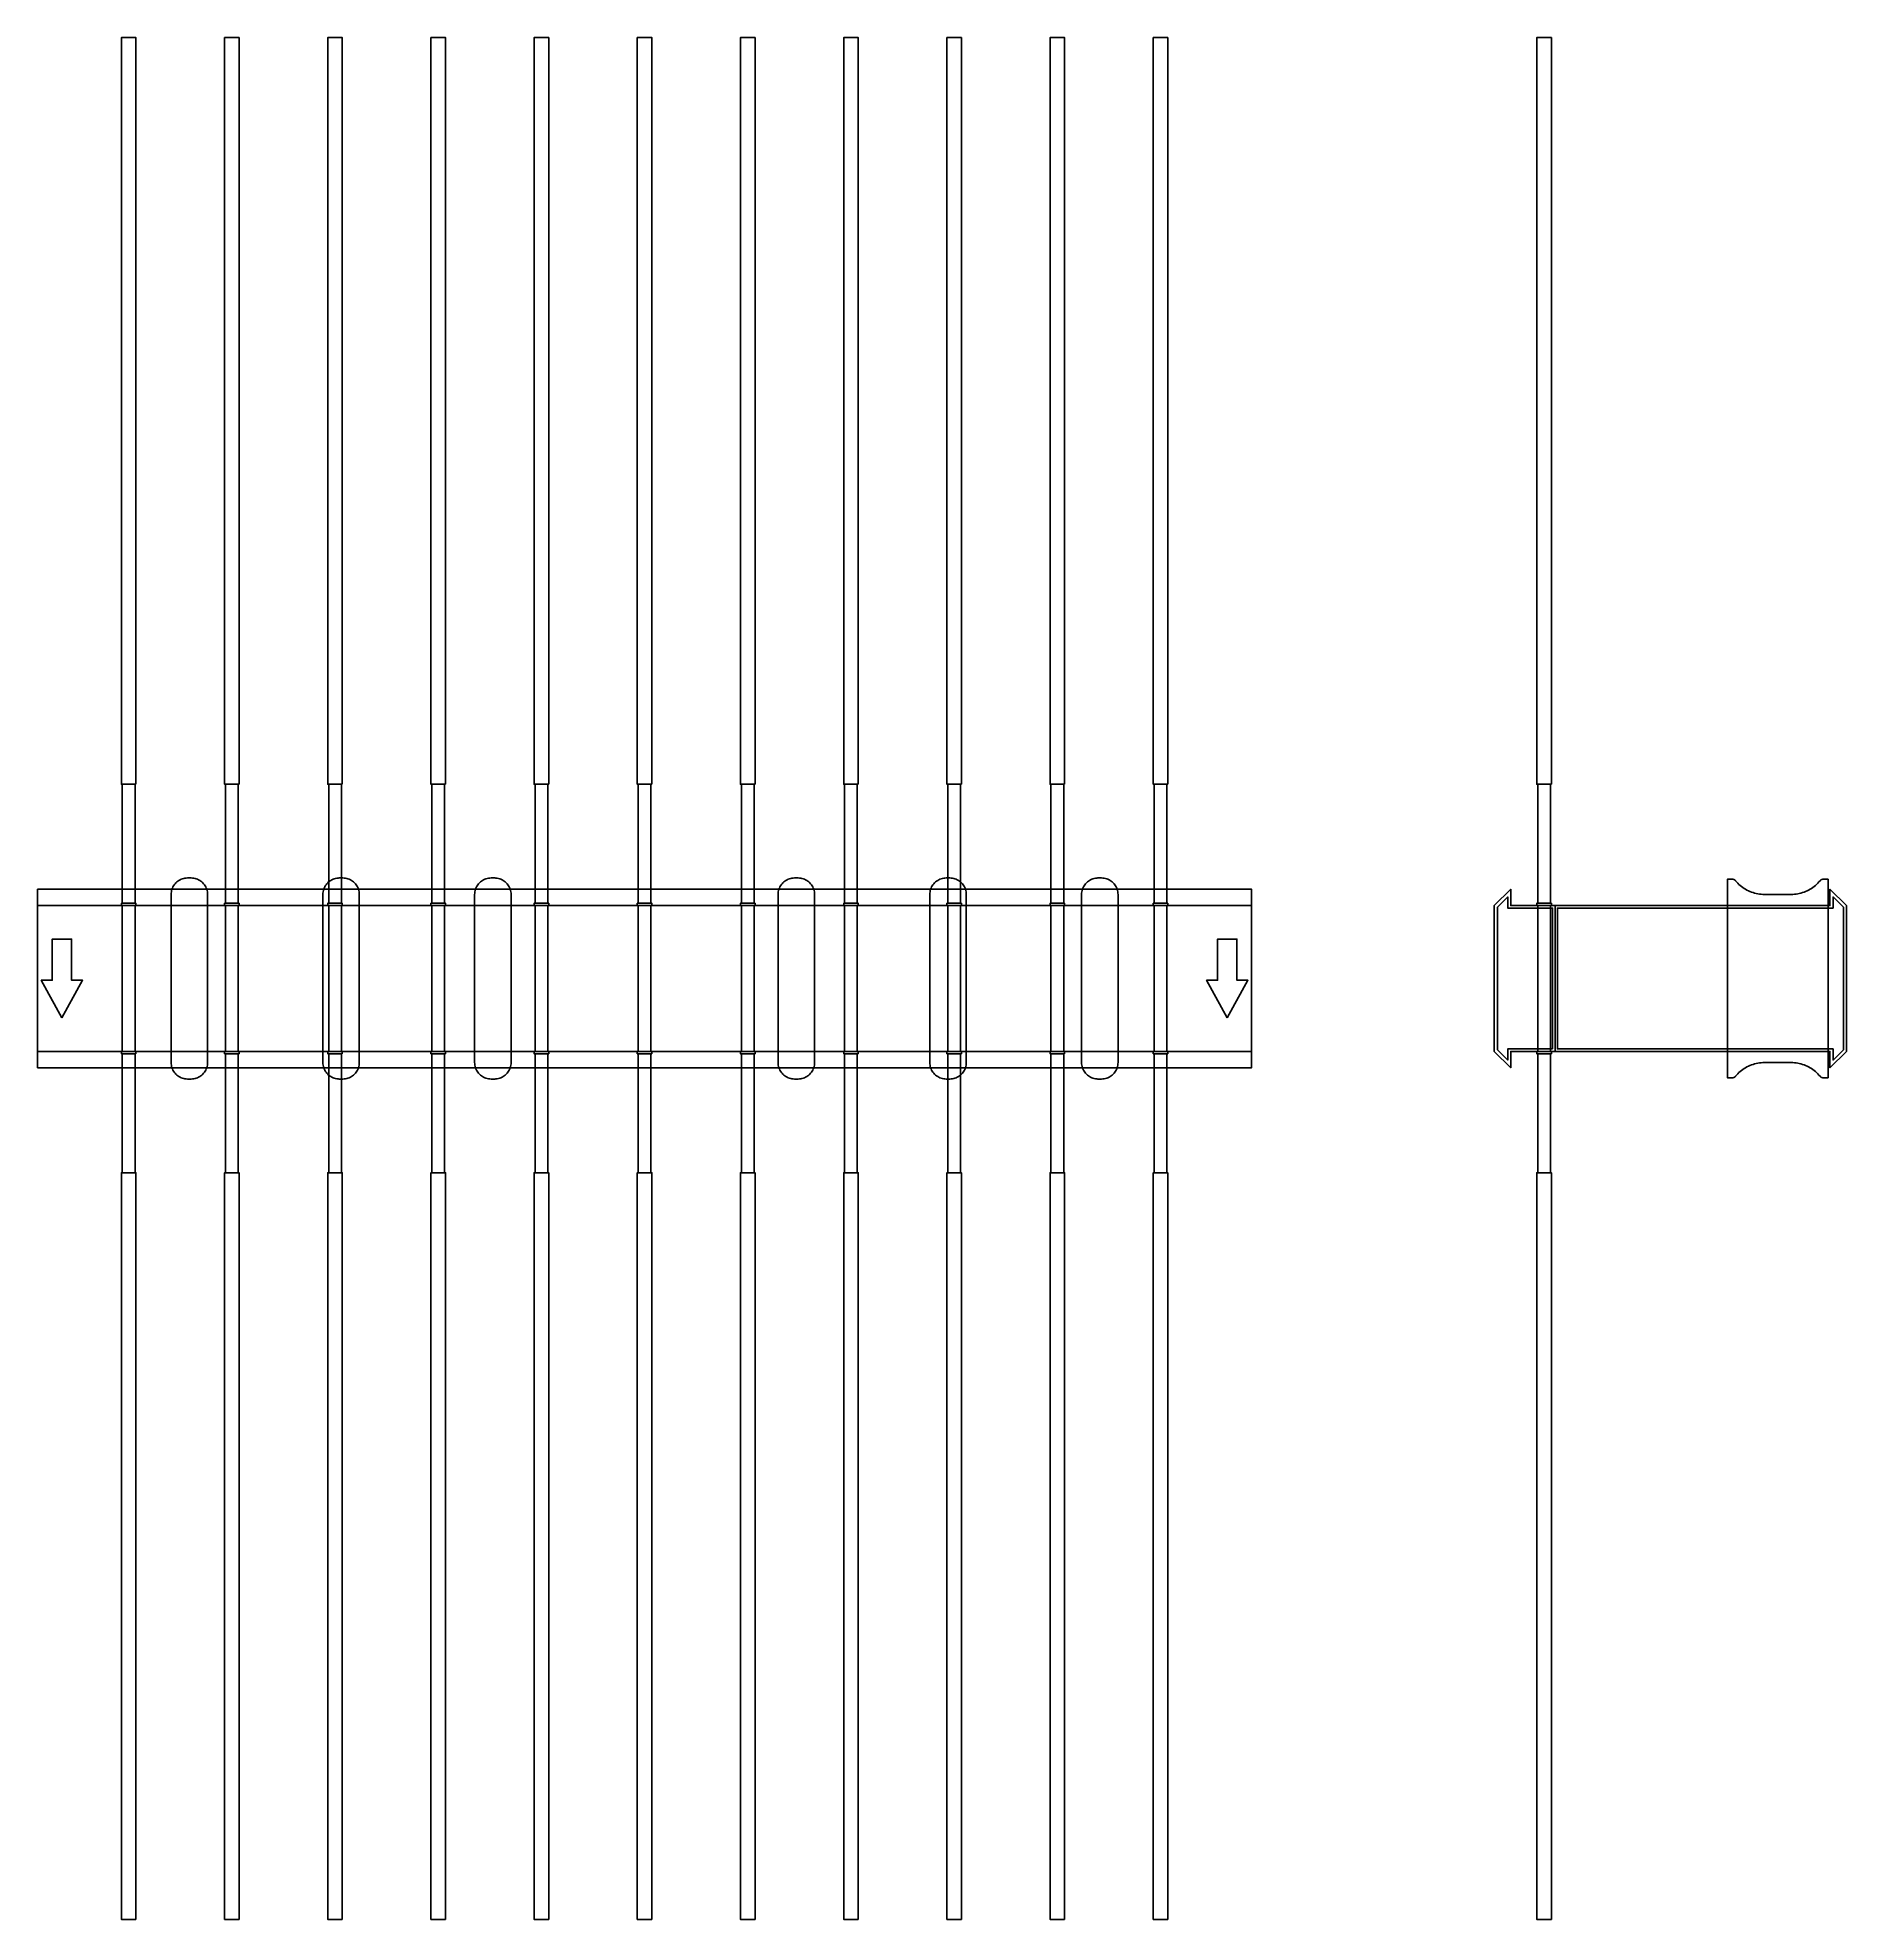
# Model space of a CAD drawing. Extents: x 0 to 1490, y -775 to 775.
import ezdxf

# ---------------------------------------------------------------- set-up
doc = ezdxf.new("R2010")
doc.units = 0
doc.layers.add('Halfen', color=7, linetype='CONTINUOUS')

msp = doc.modelspace()

# ---------------------------------------------------------------- linework, layer by layer
at = {"layer": 'Halfen', "color": 7}
for points in [[(81, 160), (81, 775), (69, 775), (69, 160)], [(166, 160), (166, 775), (154, 775), (154, 160)], [(251, 160), (251, 775), (239, 775), (239, 160)], [(336, 160), (336, 775), (324, 775), (324, 160)], [(421, 160), (421, 775), (409, 775), (409, 160)], [(506, 160), (506, 775), (494, 775), (494, 160)], [(591, 160), (591, 775), (579, 775), (579, 160)], [(676, 160), (676, 775), (664, 775), (664, 160)], [(761, 160), (761, 775), (749, 775), (749, 160)], [(846, 160), (846, 775), (834, 775), (834, 160)], [(931, 160), (931, 775), (919, 775), (919, 160)], [(1247, 160), (1247, 775), (1235, 775), (1235, 160)], [(80.25, 62), (80.25, 160), (69.75, 160), (69.75, 62)], [(165.25, 62), (165.25, 160), (154.75, 160), (154.75, 62)], [(250.25, 62), (250.25, 160), (239.75, 160), (239.75, 62)], [(335.25, 62), (335.25, 160), (324.75, 160), (324.75, 62)], [(420.25, 62), (420.25, 160), (409.75, 160), (409.75, 62)], [(505.25, 62), (505.25, 160), (494.75, 160), (494.75, 62)], [(590.25, 62), (590.25, 160), (579.75, 160), (579.75, 62)], [(675.25, 62), (675.25, 160), (664.75, 160), (664.75, 62)], [(760.25, 62), (760.25, 160), (749.75, 160), (749.75, 62)], [(845.25, 62), (845.25, 160), (834.75, 160), (834.75, 62)], [(930.25, 62), (930.25, 160), (919.75, 160), (919.75, 62)], [(1246.25, 62), (1246.25, 160), (1235.75, 160), (1235.75, 62)], [(140, -69.3), (140, -56.8), (140, 69.3), (139.958, 70.359), (139.834, 71.412), (139.627, 72.452), (139.339, 73.472), (138.972, 74.466), (138.529, 75.429), (138.011, 76.354), (137.422, 77.235), (136.765, 78.068), (136.046, 78.846), (135.268, 79.565), (134.435, 80.222), (133.554, 80.811), (132.629, 81.329), (131.666, 81.772), (130.672, 82.139), (129.652, 82.427), (128.612, 82.634), (127.559, 82.758), (126.5, 82.8), (123.5, 82.8), (122.441, 82.758), (121.388, 82.634), (120.348, 82.427), (119.328, 82.139), (118.334, 81.772), (117.371, 81.329), (116.446, 80.811), (115.565, 80.222), (114.732, 79.565), (113.954, 78.846), (113.235, 78.068), (112.578, 77.235), (111.989, 76.354), (111.471, 75.429), (111.028, 74.466), (110.661, 73.472), (110.373, 72.452), (110.166, 71.412), (110.042, 70.359), (110, 69.3), (110, -56.8), (110, -69.3), (110.042, -70.359), (110.166, -71.412), (110.373, -72.452), (110.661, -73.472), (111.028, -74.466), (111.471, -75.429), (111.989, -76.354), (112.578, -77.235), (113.235, -78.068), (113.954, -78.846), (114.732, -79.565), (115.565, -80.222), (116.446, -80.811), (117.371, -81.329), (118.334, -81.772), (119.328, -82.139), (120.348, -82.427), (121.388, -82.634), (122.441, -82.758), (123.5, -82.8), (126.5, -82.8), (127.559, -82.758), (128.612, -82.634), (129.652, -82.427), (130.672, -82.139), (131.666, -81.772), (132.629, -81.329), (133.554, -80.811), (134.435, -80.222), (135.268, -79.565), (136.046, -78.846), (136.765, -78.068), (137.422, -77.235), (138.011, -76.354), (138.529, -75.429), (138.972, -74.466), (139.339, -73.472), (139.627, -72.452), (139.834, -71.412), (139.958, -70.359), (140, -69.3)], [(265, -69.3), (265, -56.8), (265, 69.3), (264.958, 70.359), (264.834, 71.412), (264.627, 72.452), (264.339, 73.472), (263.972, 74.466), (263.529, 75.429), (263.011, 76.354), (262.422, 77.235), (261.765, 78.068), (261.046, 78.846), (260.268, 79.565), (259.435, 80.222), (258.554, 80.811), (257.629, 81.329), (256.666, 81.772), (255.672, 82.139), (254.652, 82.427), (253.612, 82.634), (252.559, 82.758), (251.5, 82.8), (248.5, 82.8), (247.441, 82.758), (246.388, 82.634), (245.348, 82.427), (244.328, 82.139), (243.334, 81.772), (242.371, 81.329), (241.446, 80.811), (240.565, 80.222), (239.732, 79.565), (238.954, 78.846), (238.235, 78.068), (237.578, 77.235), (236.989, 76.354), (236.471, 75.429), (236.028, 74.466), (235.661, 73.472), (235.373, 72.452), (235.166, 71.412), (235.042, 70.359), (235, 69.3), (235, -56.8), (235, -69.3), (235.042, -70.359), (235.166, -71.412), (235.373, -72.452), (235.661, -73.472), (236.028, -74.466), (236.471, -75.429), (236.989, -76.354), (237.578, -77.235), (238.235, -78.068), (238.954, -78.846), (239.732, -79.565), (240.565, -80.222), (241.446, -80.811), (242.371, -81.329), (243.334, -81.772), (244.328, -82.139), (245.348, -82.427), (246.388, -82.634), (247.441, -82.758), (248.5, -82.8), (251.5, -82.8), (252.559, -82.758), (253.612, -82.634), (254.652, -82.427), (255.672, -82.139), (256.666, -81.772), (257.629, -81.329), (258.554, -80.811), (259.435, -80.222), (260.268, -79.565), (261.046, -78.846), (261.765, -78.068), (262.422, -77.235), (263.011, -76.354), (263.529, -75.429), (263.972, -74.466), (264.339, -73.472), (264.627, -72.452), (264.834, -71.412), (264.958, -70.359), (265, -69.3)], [(390, -69.3), (390, -56.8), (390, 69.3), (389.958, 70.359), (389.834, 71.412), (389.627, 72.452), (389.339, 73.472), (388.972, 74.466), (388.529, 75.429), (388.011, 76.354), (387.422, 77.235), (386.765, 78.068), (386.046, 78.846), (385.268, 79.565), (384.435, 80.222), (383.554, 80.811), (382.629, 81.329), (381.666, 81.772), (380.672, 82.139), (379.652, 82.427), (378.612, 82.634), (377.559, 82.758), (376.5, 82.8), (373.5, 82.8), (372.441, 82.758), (371.388, 82.634), (370.348, 82.427), (369.328, 82.139), (368.334, 81.772), (367.371, 81.329), (366.446, 80.811), (365.565, 80.222), (364.732, 79.565), (363.954, 78.846), (363.235, 78.068), (362.578, 77.235), (361.989, 76.354), (361.471, 75.429), (361.028, 74.466), (360.661, 73.472), (360.373, 72.452), (360.166, 71.412), (360.042, 70.359), (360, 69.3), (360, -56.8), (360, -69.3), (360.042, -70.359), (360.166, -71.412), (360.373, -72.452), (360.661, -73.472), (361.028, -74.466), (361.471, -75.429), (361.989, -76.354), (362.578, -77.235), (363.235, -78.068), (363.954, -78.846), (364.732, -79.565), (365.565, -80.222), (366.446, -80.811), (367.371, -81.329), (368.334, -81.772), (369.328, -82.139), (370.348, -82.427), (371.388, -82.634), (372.441, -82.758), (373.5, -82.8), (376.5, -82.8), (377.559, -82.758), (378.612, -82.634), (379.652, -82.427), (380.672, -82.139), (381.666, -81.772), (382.629, -81.329), (383.554, -80.811), (384.435, -80.222), (385.268, -79.565), (386.046, -78.846), (386.765, -78.068), (387.422, -77.235), (388.011, -76.354), (388.529, -75.429), (388.972, -74.466), (389.339, -73.472), (389.627, -72.452), (389.834, -71.412), (389.958, -70.359), (390, -69.3)], [(640, -69.3), (640, -56.8), (640, 69.3), (639.958, 70.359), (639.834, 71.412), (639.627, 72.452), (639.339, 73.472), (638.972, 74.466), (638.529, 75.429), (638.011, 76.354), (637.422, 77.235), (636.765, 78.068), (636.046, 78.846), (635.268, 79.565), (634.435, 80.222), (633.554, 80.811), (632.629, 81.329), (631.666, 81.772), (630.672, 82.139), (629.652, 82.427), (628.612, 82.634), (627.559, 82.758), (626.5, 82.8), (623.5, 82.8), (622.441, 82.758), (621.388, 82.634), (620.348, 82.427), (619.328, 82.139), (618.334, 81.772), (617.371, 81.329), (616.446, 80.811), (615.565, 80.222), (614.732, 79.565), (613.954, 78.846), (613.235, 78.068), (612.578, 77.235), (611.989, 76.354), (611.471, 75.429), (611.028, 74.466), (610.661, 73.472), (610.373, 72.452), (610.166, 71.412), (610.042, 70.359), (610, 69.3), (610, -56.8), (610, -69.3), (610.042, -70.359), (610.166, -71.412), (610.373, -72.452), (610.661, -73.472), (611.028, -74.466), (611.471, -75.429), (611.989, -76.354), (612.578, -77.235), (613.235, -78.068), (613.954, -78.846), (614.732, -79.565), (615.565, -80.222), (616.446, -80.811), (617.371, -81.329), (618.334, -81.772), (619.328, -82.139), (620.348, -82.427), (621.388, -82.634), (622.441, -82.758), (623.5, -82.8), (626.5, -82.8), (627.559, -82.758), (628.612, -82.634), (629.652, -82.427), (630.672, -82.139), (631.666, -81.772), (632.629, -81.329), (633.554, -80.811), (634.435, -80.222), (635.268, -79.565), (636.046, -78.846), (636.765, -78.068), (637.422, -77.235), (638.011, -76.354), (638.529, -75.429), (638.972, -74.466), (639.339, -73.472), (639.627, -72.452), (639.834, -71.412), (639.958, -70.359), (640, -69.3)], [(765, -69.3), (765, -56.8), (765, 69.3), (764.958, 70.359), (764.834, 71.412), (764.627, 72.452), (764.339, 73.472), (763.972, 74.466), (763.529, 75.429), (763.011, 76.354), (762.422, 77.235), (761.765, 78.068), (761.046, 78.846), (760.268, 79.565), (759.435, 80.222), (758.554, 80.811), (757.629, 81.329), (756.666, 81.772), (755.672, 82.139), (754.652, 82.427), (753.612, 82.634), (752.559, 82.758), (751.5, 82.8), (748.5, 82.8), (747.441, 82.758), (746.388, 82.634), (745.348, 82.427), (744.328, 82.139), (743.334, 81.772), (742.371, 81.329), (741.446, 80.811), (740.565, 80.222), (739.732, 79.565), (738.954, 78.846), (738.235, 78.068), (737.578, 77.235), (736.989, 76.354), (736.471, 75.429), (736.028, 74.466), (735.661, 73.472), (735.373, 72.452), (735.166, 71.412), (735.042, 70.359), (735, 69.3), (735, -56.8), (735, -69.3), (735.042, -70.359), (735.166, -71.412), (735.373, -72.452), (735.661, -73.472), (736.028, -74.466), (736.471, -75.429), (736.989, -76.354), (737.578, -77.235), (738.235, -78.068), (738.954, -78.846), (739.732, -79.565), (740.565, -80.222), (741.446, -80.811), (742.371, -81.329), (743.334, -81.772), (744.328, -82.139), (745.348, -82.427), (746.388, -82.634), (747.441, -82.758), (748.5, -82.8), (751.5, -82.8), (752.559, -82.758), (753.612, -82.634), (754.652, -82.427), (755.672, -82.139), (756.666, -81.772), (757.629, -81.329), (758.554, -80.811), (759.435, -80.222), (760.268, -79.565), (761.046, -78.846), (761.765, -78.068), (762.422, -77.235), (763.011, -76.354), (763.529, -75.429), (763.972, -74.466), (764.339, -73.472), (764.627, -72.452), (764.834, -71.412), (764.958, -70.359), (765, -69.3)], [(890, -69.3), (890, -56.8), (890, 69.3), (889.958, 70.359), (889.834, 71.412), (889.627, 72.452), (889.339, 73.472), (888.972, 74.466), (888.529, 75.429), (888.011, 76.354), (887.422, 77.235), (886.765, 78.068), (886.046, 78.846), (885.268, 79.565), (884.435, 80.222), (883.554, 80.811), (882.629, 81.329), (881.666, 81.772), (880.672, 82.139), (879.652, 82.427), (878.612, 82.634), (877.559, 82.758), (876.5, 82.8), (873.5, 82.8), (872.441, 82.758), (871.388, 82.634), (870.348, 82.427), (869.328, 82.139), (868.334, 81.772), (867.371, 81.329), (866.446, 80.811), (865.565, 80.222), (864.732, 79.565), (863.954, 78.846), (863.235, 78.068), (862.578, 77.235), (861.989, 76.354), (861.471, 75.429), (861.028, 74.466), (860.661, 73.472), (860.373, 72.452), (860.166, 71.412), (860.042, 70.359), (860, 69.3), (860, -56.8), (860, -69.3), (860.042, -70.359), (860.166, -71.412), (860.373, -72.452), (860.661, -73.472), (861.028, -74.466), (861.471, -75.429), (861.989, -76.354), (862.578, -77.235), (863.235, -78.068), (863.954, -78.846), (864.732, -79.565), (865.565, -80.222), (866.446, -80.811), (867.371, -81.329), (868.334, -81.772), (869.328, -82.139), (870.348, -82.427), (871.388, -82.634), (872.441, -82.758), (873.5, -82.8), (876.5, -82.8), (877.559, -82.758), (878.612, -82.634), (879.652, -82.427), (880.672, -82.139), (881.666, -81.772), (882.629, -81.329), (883.554, -80.811), (884.435, -80.222), (885.268, -79.565), (886.046, -78.846), (886.765, -78.068), (887.422, -77.235), (888.011, -76.354), (888.529, -75.429), (888.972, -74.466), (889.339, -73.472), (889.627, -72.452), (889.834, -71.412), (889.958, -70.359), (890, -69.3)], [(1475, -81.8), (1475, 81.8), (1471, 81.8), (1470.846, 81.797), (1470.691, 81.786), (1470.538, 81.769), (1470.385, 81.746), (1470.234, 81.715), (1470.084, 81.678), (1469.936, 81.634), (1469.789, 81.584), (1469.646, 81.527), (1469.505, 81.464), (1469.366, 81.395), (1469.231, 81.32), (1469.1, 81.239), (1468.972, 81.153), (1468.848, 81.06), (1468.728, 80.963), (1468.613, 80.86), (1468.502, 80.752), (1468.397, 80.639), (1468.296, 80.522), (1467.41, 79.491), (1466.479, 78.5), (1465.505, 77.551), (1464.491, 76.646), (1463.437, 75.787), (1462.347, 74.975), (1461.222, 74.211), (1460.064, 73.499), (1458.876, 72.838), (1457.66, 72.23), (1456.418, 71.676), (1455.153, 71.178), (1453.867, 70.736), (1452.563, 70.351), (1451.243, 70.024), (1449.911, 69.756), (1448.567, 69.547), (1447.216, 69.397), (1445.859, 69.307), (1444.5, 69.277), (1422.5, 69.277), (1421.141, 69.307), (1419.784, 69.397), (1418.433, 69.547), (1417.089, 69.756), (1415.757, 70.024), (1414.437, 70.351), (1413.133, 70.736), (1411.847, 71.178), (1410.582, 71.676), (1409.34, 72.23), (1408.124, 72.838), (1406.936, 73.499), (1405.778, 74.211), (1404.653, 74.975), (1403.563, 75.787), (1402.509, 76.646), (1401.495, 77.551), (1400.521, 78.5), (1399.59, 79.491), (1398.704, 80.522), (1398.603, 80.639), (1398.498, 80.752), (1398.387, 80.86), (1398.272, 80.963), (1398.152, 81.06), (1398.028, 81.153), (1397.9, 81.239), (1397.769, 81.32), (1397.634, 81.395), (1397.495, 81.464), (1397.354, 81.527), (1397.211, 81.584), (1397.064, 81.634), (1396.916, 81.678), (1396.766, 81.715), (1396.615, 81.746), (1396.462, 81.769), (1396.309, 81.786), (1396.154, 81.797), (1396, 81.8), (1392, 81.8), (1392, -81.8), (1396, -81.8), (1396.154, -81.797), (1396.309, -81.786), (1396.462, -81.769), (1396.615, -81.746), (1396.766, -81.715), (1396.916, -81.678), (1397.064, -81.634), (1397.211, -81.584), (1397.354, -81.527), (1397.495, -81.464), (1397.634, -81.395), (1397.769, -81.32), (1397.9, -81.239), (1398.028, -81.153), (1398.152, -81.06), (1398.272, -80.963), (1398.387, -80.86), (1398.498, -80.752), (1398.603, -80.639), (1398.704, -80.522), (1399.59, -79.491), (1400.521, -78.5), (1401.495, -77.551), (1402.509, -76.646), (1403.563, -75.787), (1404.653, -74.975), (1405.778, -74.211), (1406.936, -73.499), (1408.124, -72.838), (1409.34, -72.23), (1410.582, -71.676), (1411.847, -71.178), (1413.133, -70.736), (1414.437, -70.351), (1415.757, -70.024), (1417.089, -69.756), (1418.433, -69.547), (1419.784, -69.397), (1421.141, -69.307), (1422.5, -69.277), (1444.5, -69.277), (1445.859, -69.307), (1447.216, -69.397), (1448.567, -69.547), (1449.911, -69.756), (1451.243, -70.024), (1452.563, -70.351), (1453.867, -70.736), (1455.153, -71.178), (1456.418, -71.676), (1457.66, -72.23), (1458.876, -72.838), (1460.064, -73.499), (1461.222, -74.211), (1462.347, -74.975), (1463.437, -75.787), (1464.491, -76.646), (1465.505, -77.551), (1466.479, -78.5), (1467.41, -79.491), (1468.296, -80.522), (1468.397, -80.639), (1468.502, -80.752), (1468.613, -80.86), (1468.728, -80.963), (1468.848, -81.06), (1468.972, -81.153), (1469.1, -81.239), (1469.231, -81.32), (1469.366, -81.395), (1469.505, -81.464), (1469.646, -81.527), (1469.789, -81.584), (1469.936, -81.634), (1470.084, -81.678), (1470.234, -81.715), (1470.385, -81.746), (1470.538, -81.769), (1470.691, -81.786), (1470.846, -81.797), (1471, -81.8)], [(0, -73.5), (1000, -73.5), (1000, 73.5), (0, 73.5)], [(81, 60), (81, 62), (69, 62), (69, 60)], [(166, 60), (166, 62), (154, 62), (154, 60)], [(251, 60), (251, 62), (239, 62), (239, 60)], [(336, 60), (336, 62), (324, 62), (324, 60)], [(421, 60), (421, 62), (409, 62), (409, 60)], [(506, 60), (506, 62), (494, 62), (494, 60)], [(591, 60), (591, 62), (579, 62), (579, 60)], [(676, 60), (676, 62), (664, 62), (664, 60)], [(761, 60), (761, 62), (749, 62), (749, 60)], [(846, 60), (846, 62), (834, 62), (834, 60)], [(931, 60), (931, 62), (919, 62), (919, 60)], [(1250, -60), (1250, 60), (1213.5, 60), (1213.5, 73.5), (1200, 60), (1200, -60), (1213.5, -73.5), (1213.5, -60)], [(1248, -58), (1248, 58), (1211, 58), (1211, 67.25), (1202.5, 58.75), (1202.5, -58.75), (1211, -67.25), (1211, -58)], [(1247, 60), (1247, 62), (1235, 62), (1235, 60)], [(1490, -60), (1490, 60), (1476.5, 73.5), (1476.5, 60), (1250, 60), (1250, -60), (1476.5, -60), (1476.5, -73.5)], [(1487.5, -58.75), (1487.5, 58.75), (1479, 67.25), (1479, 58), (1252, 58), (1252, -58), (1479, -58), (1479, -67.25)], [(0, -60), (1000, -60), (1000, 60), (0, 60)], [(80.25, -60), (80.25, 60), (69.75, 60), (69.75, -60)], [(165.25, -60), (165.25, 60), (154.75, 60), (154.75, -60)], [(250.25, -60), (250.25, 60), (239.75, 60), (239.75, -60)], [(335.25, -60), (335.25, 60), (324.75, 60), (324.75, -60)], [(420.25, -60), (420.25, 60), (409.75, 60), (409.75, -60)], [(505.25, -60), (505.25, 60), (494.75, 60), (494.75, -60)], [(590.25, -60), (590.25, 60), (579.75, 60), (579.75, -60)], [(675.25, -60), (675.25, 60), (664.75, 60), (664.75, -60)], [(760.25, -60), (760.25, 60), (749.75, 60), (749.75, -60)], [(845.25, -60), (845.25, 60), (834.75, 60), (834.75, -60)], [(930.25, -60), (930.25, 60), (919.75, 60), (919.75, -60)], [(1246.25, -60), (1246.25, 60), (1235.75, 60), (1235.75, -60)], [(20, -32.5), (37, -1.5), (28, -1.5), (28, 32.5), (12, 32.5), (12, -1.5), (3, -1.5)], [(980, -32.5), (997, -1.5), (988, -1.5), (988, 32.5), (972, 32.5), (972, -1.5), (963, -1.5)], [(81, -62), (81, -60), (69, -60), (69, -62)], [(80.25, -160), (80.25, -62), (69.75, -62), (69.75, -160)], [(166, -62), (166, -60), (154, -60), (154, -62)], [(165.25, -160), (165.25, -62), (154.75, -62), (154.75, -160)], [(251, -62), (251, -60), (239, -60), (239, -62)], [(250.25, -160), (250.25, -62), (239.75, -62), (239.75, -160)], [(336, -62), (336, -60), (324, -60), (324, -62)], [(335.25, -160), (335.25, -62), (324.75, -62), (324.75, -160)], [(421, -62), (421, -60), (409, -60), (409, -62)], [(420.25, -160), (420.25, -62), (409.75, -62), (409.75, -160)], [(506, -62), (506, -60), (494, -60), (494, -62)], [(505.25, -160), (505.25, -62), (494.75, -62), (494.75, -160)], [(591, -62), (591, -60), (579, -60), (579, -62)], [(590.25, -160), (590.25, -62), (579.75, -62), (579.75, -160)], [(676, -62), (676, -60), (664, -60), (664, -62)], [(675.25, -160), (675.25, -62), (664.75, -62), (664.75, -160)], [(761, -62), (761, -60), (749, -60), (749, -62)], [(760.25, -160), (760.25, -62), (749.75, -62), (749.75, -160)], [(846, -62), (846, -60), (834, -60), (834, -62)], [(845.25, -160), (845.25, -62), (834.75, -62), (834.75, -160)], [(931, -62), (931, -60), (919, -60), (919, -62)], [(930.25, -160), (930.25, -62), (919.75, -62), (919.75, -160)], [(1247, -62), (1247, -60), (1235, -60), (1235, -62)], [(1246.25, -160), (1246.25, -62), (1235.75, -62), (1235.75, -160)], [(81, -775), (81, -160), (69, -160), (69, -775)], [(166, -775), (166, -160), (154, -160), (154, -775)], [(251, -775), (251, -160), (239, -160), (239, -775)], [(336, -775), (336, -160), (324, -160), (324, -775)], [(421, -775), (421, -160), (409, -160), (409, -775)], [(506, -775), (506, -160), (494, -160), (494, -775)], [(591, -775), (591, -160), (579, -160), (579, -775)], [(676, -775), (676, -160), (664, -160), (664, -775)], [(761, -775), (761, -160), (749, -160), (749, -775)], [(846, -775), (846, -160), (834, -160), (834, -775)], [(931, -775), (931, -160), (919, -160), (919, -775)], [(1247, -775), (1247, -160), (1235, -160), (1235, -775)]]:
    msp.add_lwpolyline(points, close=True, dxfattribs=at)

doc.saveas('drawing.dxf')
